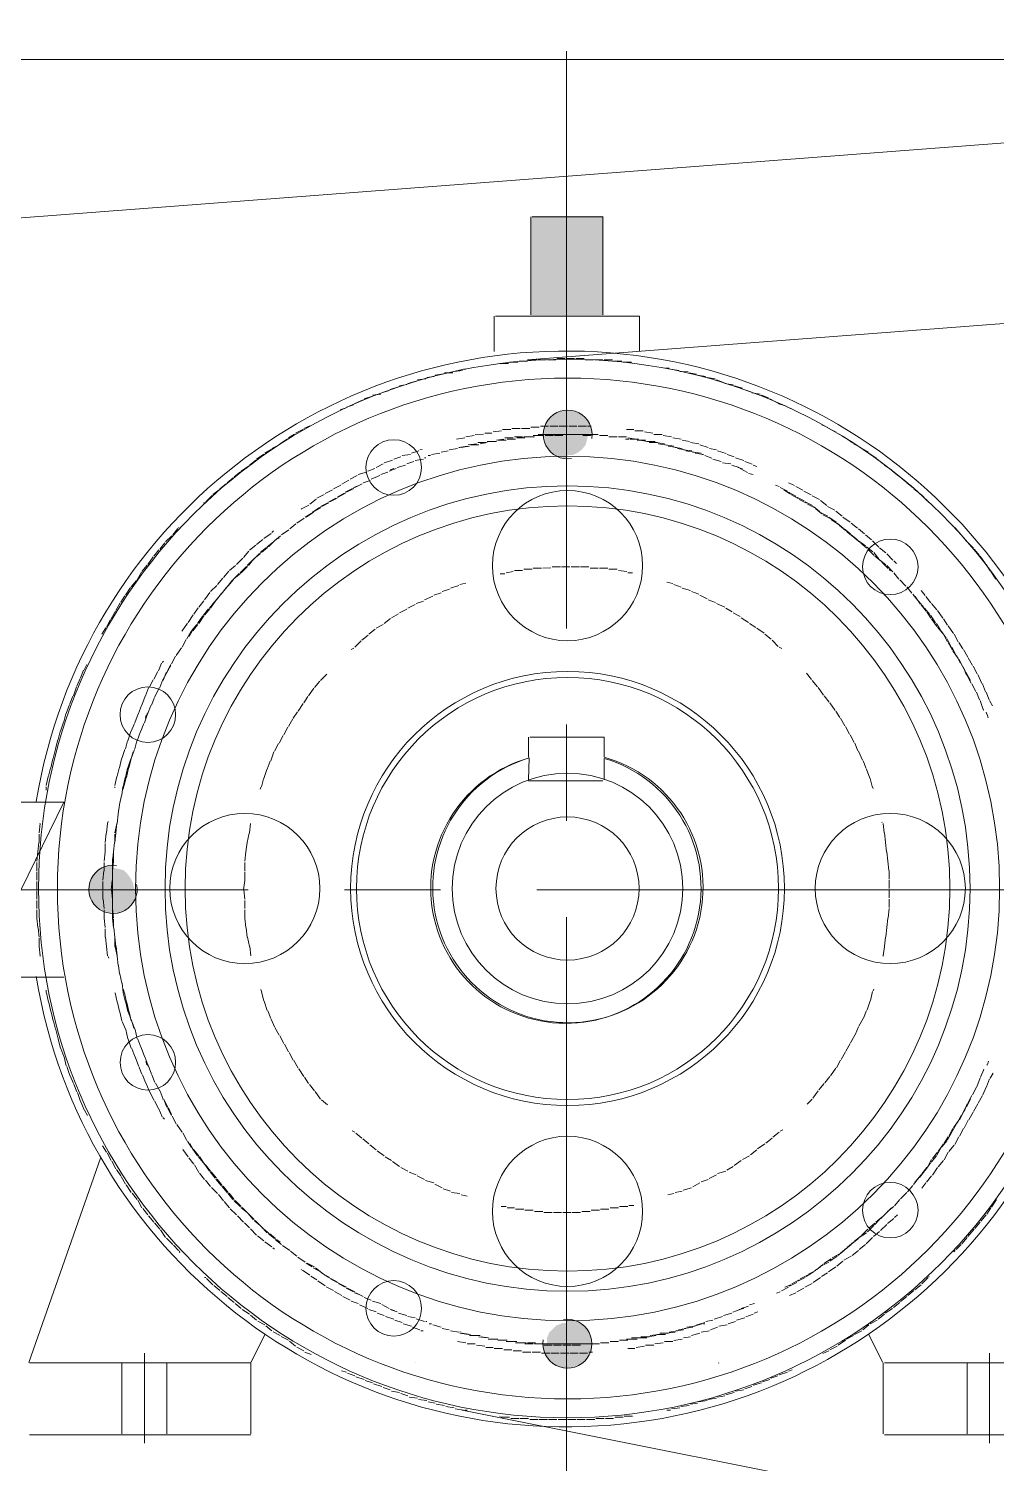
# Model space of a CAD drawing. Header units: millimetres. Extents: x 163705 to 1616509, y 81827 to 302547.
# Drawn here: x 1446163.3 to 1446482.8, y 143423.4 to 143896.9 of the extents above; entities that cross this region are included whole.
import ezdxf

# ---------------------------------------------------------------- set-up
doc = ezdxf.new("R2010")
doc.units = ezdxf.units.MM
doc.header["$LTSCALE"] = 10
doc.linetypes.add('CENTER2', pattern=[28.575, 19.05, -3.175, 3.175, -3.175])
doc.layers.add('1-中心线', color=1, linetype='CENTER2', lineweight=0)
doc.layers.add('1-设备轮廓', color=2, linetype='Continuous', lineweight=18)

# ---------------------------------------------------------------- blocks, each defined once
blk = doc.blocks.new('2PG64对辊机-侧视图')
for points in [[(2203.57, 742.59), (2203.57, 775.38), (2191.47, 775.38), (2191.47, 742.59), (2203.57, 742.59), (2215.28, 742.59), (2215.28, 775.38), (2203.57, 775.38), (2191.47, 775.38), (2191.47, 742.59)], [(2211.38, 703.55), (2211.38, 704.72), (2210.6, 706.68), (2209.43, 708.63), (2207.87, 710.19), (2205.53, 710.97), (2203.57, 711.36), (2201.23, 710.97), (2199.28, 710.19), (2197.33, 708.63), (2196.16, 706.68), (2195.38, 704.72), (2195.38, 703.55), (2196.55, 703.55), (2196.94, 701.61), (2197.33, 700.04), (2198.5, 698.48), (2200.06, 697.31), (2201.62, 696.53), (2203.57, 696.53), (2203.57, 695.36), (2205.53, 695.75), (2207.48, 696.53), (2209.04, 697.7), (2210.21, 699.26), (2210.99, 701.21)], [(2353.46, 545.48), (2354.63, 545.48), (2356.97, 546.25), (2358.93, 547.42), (2360.1, 548.99), (2361.27, 550.94), (2361.66, 553.28), (2361.27, 555.62), (2360.1, 557.57), (2358.93, 559.13), (2356.97, 560.7), (2354.63, 561.09), (2353.46, 561.48), (2353.46, 560.3), (2351.5, 559.92), (2349.95, 559.53), (2348.77, 558.36), (2347.6, 556.79), (2346.82, 555.23), (2346.43, 553.28), (2345.65, 553.28), (2345.65, 551.33), (2346.43, 549.38), (2347.99, 547.82), (2349.56, 546.25), (2351.5, 545.48)], [(2195.38, 403.4), (2195.38, 401.83), (2196.16, 399.89), (2197.33, 397.93), (2199.28, 396.37), (2201.23, 395.59), (2203.57, 395.2), (2205.53, 395.59), (2207.87, 396.37), (2209.43, 397.93), (2210.6, 399.89), (2211.38, 401.83), (2211.38, 403.4), (2210.21, 403.4), (2210.21, 404.96), (2209.43, 406.91), (2208.26, 408.08), (2207.08, 409.25), (2205.14, 410.03), (2203.57, 410.03), (2203.57, 411.2), (2201.23, 411.2), (2199.28, 410.03), (2197.72, 408.86), (2196.55, 407.3), (2195.77, 405.35)]]:
    blk.add_hatch(color=256).paths.add_polyline_path(points)
for points in [[(803.28, 835.68), (2216.65, 727.95)], [(1565.2, 837.24), (2978.56, 729.51)], [(2400.88, 827.09), (2005.88, 827.09), (2005.88, 348.56)], [(2191.67, 742.78), (2191.67, 775.18), (2215.09, 775.18)], [(2215.48, 775.18), (2215.48, 742.78)], [(2227.19, 742.39), (2179.57, 742.39), (2179.57, 730.68)], [(2227.58, 742.39), (2227.58, 730.68)], [(2169.42, 724.83), (2166.68, 724.42)], [(2170.98, 725.22), (2169.8, 725.21)], [(2181.91, 726.78), (2181.91, 726.78)], [(2185.03, 727.17), (2182.3, 727.17)], [(2188.15, 727.56), (2185.42, 727.56)], [(2191.28, 727.95), (2188.54, 727.95)], [(2194.4, 727.95), (2191.67, 727.95)], [(2197.52, 727.95), (2194.79, 727.95)], [(2200.65, 728.34), (2197.91, 728.34)], [(2203.77, 728.34), (2201.04, 728.34)], [(2206.89, 728.34), (2204.16, 728.34)], [(2210.02, 727.95), (2207.28, 727.95)], [(2213.13, 727.95), (2210.4, 727.95)], [(2216.26, 727.95), (2213.53, 727.95)], [(2219.39, 727.56), (2216.65, 727.56)], [(2222.5, 727.17), (2219.77, 727.18)], [(2222.89, 726.78), (2225.63, 726.78), (2225.74, 726.67)], [(2237.73, 724.83), (2236.93, 724.85)], [(2240.85, 724.05), (2238.11, 724.45)], [(2151.47, 720.14), (2148.72, 719.74)], [(2154.2, 721.31), (2151.83, 720.5)], [(2157.32, 722.1), (2154.58, 721.69)], [(2160.44, 722.88), (2157.7, 722.48)], [(2163.17, 723.66), (2160.82, 723.25)], [(2166.3, 724.05), (2163.56, 724.04)], [(2243.97, 723.66), (2241.24, 723.66)], [(2247.1, 722.88), (2244.35, 723.28)], [(2249.83, 722.1), (2247.47, 722.5)], [(2252.95, 721.31), (2250.21, 721.72)], [(2256.07, 720.14), (2253.32, 720.95)], [(2258.81, 719.37), (2256.45, 719.77)], [(2136.63, 715.07), (2134.24, 713.85)], [(2139.36, 716.24), (2136.99, 715.43)], [(2142.49, 717.02), (2139.74, 716.62)], [(2145.22, 718.2), (2142.85, 717.38)], [(2148.34, 719.37), (2145.58, 718.56)], [(2261.93, 718.2), (2259.17, 719)], [(2264.66, 717.02), (2262.28, 717.84)], [(2267.78, 716.24), (2265.04, 716.64)], [(2270.51, 715.07), (2268.14, 715.88)], [(2130.78, 712.34), (2129.57, 711.91)], [(2133.9, 713.51), (2131.14, 712.71)], [(2273.64, 713.51), (2270.86, 714.72)], [(2276.37, 712.34), (2274, 713.15)], [(2278.32, 711.56), (2276.73, 711.97)], [(2119.46, 706.48), (2117.46, 705.66)], [(2196.75, 706.1), (2195.58, 706.1)], [(2199.86, 706.1), (2197.13, 706.1)], [(2202.99, 706.1), (2200.26, 706.1)], [(2206.11, 706.1), (2203.38, 706.1)], [(2209.23, 706.1), (2206.5, 706.1)], [(2212.36, 706.1), (2209.62, 706.1)], [(2215.48, 705.7), (2212.75, 705.71)], [(2290.42, 705.31), (2288.43, 706.13)], [(2111.65, 702.19), (2109.24, 700.56)], [(2114.39, 703.75), (2111.99, 702.53)], [(2117.12, 705.31), (2114.73, 704.09)], [(2165.51, 701.41), (2163.16, 701)], [(2168.64, 702.19), (2165.89, 701.79)], [(2171.76, 702.97), (2169.02, 702.57)], [(2174.88, 703.36), (2172.15, 703.36)], [(2177.23, 701.02), (2174.5, 701.02)], [(2178.01, 704.14), (2175.26, 703.74)], [(2179.57, 701.41), (2176.82, 701.01)], [(2180.35, 701.41), (2177.61, 701.4)], [(2181.13, 704.53), (2178.4, 704.53)], [(2182.69, 701.8), (2179.96, 701.79)], [(2183.48, 702.19), (2180.73, 701.79)], [(2183.86, 704.93), (2181.51, 704.92)], [(2184.25, 701.8), (2183.08, 701.8)], [(2186.59, 702.58), (2183.86, 702.58)], [(2189.72, 702.58), (2186.98, 702.58)], [(2192.84, 702.97), (2190.11, 702.96)], [(2195.96, 703.36), (2193.23, 703.36)], [(2193.62, 703.36), (2213.13, 703.36)], [(2198.31, 702.97), (2195.58, 702.97)], [(2199.09, 703.36), (2196.35, 703.36)], [(2201.43, 703.36), (2198.69, 703.36)], [(2202.21, 703.36), (2199.48, 703.36)], [(2204.55, 703.36), (2201.82, 703.36)], [(2205.33, 703.36), (2202.6, 703.36)], [(2207.67, 702.97), (2204.94, 702.97)], [(2208.45, 703.36), (2205.72, 703.36)], [(2210.79, 702.97), (2208.06, 702.97)], [(2211.58, 703.36), (2208.85, 703.36)], [(2213.92, 702.97), (2211.19, 702.97)], [(2214.7, 702.97), (2211.96, 702.97)], [(2217.04, 702.58), (2214.31, 702.58)], [(2217.82, 702.58), (2215.09, 702.58)], [(2218.6, 705.31), (2215.86, 705.31)], [(2220.16, 702.19), (2217.43, 702.2)], [(2220.94, 702.58), (2218.21, 702.58)], [(2221.73, 705.31), (2218.99, 705.31)], [(2223.29, 701.8), (2220.55, 701.8)], [(2224.07, 702.19), (2221.33, 702.2)], [(2224.85, 704.93), (2222.11, 704.93)], [(2226.4, 701.41), (2223.67, 701.41)], [(2226.8, 701.41), (2224.44, 701.81)], [(2227.97, 704.14), (2225.23, 704.54)], [(2229.53, 701.02), (2226.79, 701.02)], [(2229.92, 701.02), (2227.19, 701.02)], [(2230.7, 703.75), (2228.36, 703.75)], [(2233.83, 703.36), (2231.09, 703.37)], [(2236.94, 702.58), (2234.2, 702.99)], [(2240.07, 701.8), (2237.33, 702.2)], [(2293.15, 703.75), (2290.76, 704.98)], [(2295.49, 702.19), (2293.48, 703.42)], [(2298.23, 700.24), (2295.82, 701.87)], [(2103.85, 697.12), (2101.43, 695.48)], [(2106.19, 698.67), (2104.17, 697.44)], [(2108.92, 700.24), (2106.53, 699.01)], [(2150.68, 696.73), (2148.31, 695.92)], [(2153.81, 697.9), (2151.05, 697.09)], [(2156.54, 698.67), (2154.18, 698.27)], [(2158.1, 696.33), (2155.73, 695.52)], [(2159.67, 699.85), (2156.91, 699.04)], [(2158.88, 696.73), (2158.45, 696.68)], [(2161.22, 697.12), (2158.48, 696.71)], [(2162, 697.5), (2159.26, 697.1)], [(2162.78, 700.63), (2160.04, 700.23)], [(2164.34, 697.9), (2161.61, 697.5)], [(2165.13, 698.29), (2162.38, 697.88)], [(2167.08, 698.67), (2164.72, 698.27)], [(2167.86, 699.07), (2165.5, 698.66)], [(2170.2, 699.46), (2167.45, 699.06)], [(2170.98, 699.85), (2168.24, 699.44)], [(2173.32, 700.24), (2170.58, 699.84)], [(2174.11, 700.63), (2171.36, 700.23)], [(2176.45, 700.63), (2173.71, 700.63)], [(2232.26, 700.24), (2229.9, 700.64)], [(2233.04, 700.63), (2230.31, 700.63)], [(2235.39, 699.85), (2232.65, 699.85)], [(2236.17, 699.85), (2233.42, 700.25)], [(2238.51, 699.07), (2235.77, 699.47)], [(2236.54, 699.47), (2239.29, 699.07), (2238.9, 699.07)], [(2242.41, 698.29), (2239.67, 698.69)], [(2245.14, 697.5), (2242.79, 697.91)], [(2248.27, 696.73), (2245.52, 697.13)], [(2249.44, 696.33), (2248.63, 696.35)], [(2252.17, 698.29), (2251.37, 698.31)], [(2254.9, 697.12), (2252.53, 697.93)], [(2258.02, 696.33), (2255.28, 696.73)], [(2300.96, 698.67), (2298.57, 699.9)], [(2303.3, 697.12), (2301.28, 698.35)], [(2306.03, 695.16), (2303.62, 696.8)], [(2096.04, 691.26), (2094, 689.61)], [(2098.77, 693.21), (2096.35, 691.58)], [(2101.11, 695.16), (2099.07, 693.51)], [(2142.1, 693.21), (2140.89, 692.78)], [(2144.83, 694.39), (2142.46, 693.57)], [(2146.39, 692.04), (2144, 690.82)], [(2147.95, 695.56), (2145.2, 694.75)], [(2147.17, 692.43), (2145.58, 692.01)], [(2149.13, 693.21), (2146.75, 692.4)], [(2152.24, 693.99), (2149.5, 693.59)], [(2155.37, 695.16), (2152.61, 694.36)], [(2250.61, 695.56), (2250.18, 695.59)], [(2253.73, 694.77), (2250.98, 695.18)], [(2256.47, 693.6), (2254.09, 694.41)], [(2259.58, 692.43), (2256.83, 693.24)], [(2260.75, 695.16), (2258.38, 695.97)], [(2262.32, 691.26), (2259.94, 692.07)], [(2261.93, 691.65), (2260.72, 692.08)], [(2263.88, 693.99), (2261.12, 694.79)], [(2266.61, 692.43), (2264.22, 693.65)], [(2269.34, 691.26), (2266.97, 692.07)], [(2308.37, 693.21), (2306.33, 694.87)], [(2311.11, 691.26), (2308.69, 692.9)], [(2091.35, 687.36), (2089.31, 685.71)], [(2093.7, 689.31), (2091.66, 687.66)], [(2130.39, 687.36), (2128.4, 686.53)], [(2134.68, 686.58), (2133.47, 686.14)], [(2143.66, 690.48), (2142.07, 690.06)], [(2265.05, 690.09), (2262.68, 690.9)], [(2268.18, 688.53), (2265.4, 689.74)], [(2270.91, 687.36), (2268.53, 688.17)], [(2272.47, 690.09), (2269.71, 690.89)], [(2273.64, 685.79), (2271.24, 687.02)], [(2275.2, 688.53), (2272.8, 689.75)], [(2277.93, 686.96), (2275.54, 688.19)], [(2280.66, 685.4), (2278.27, 686.63)], [(2313.45, 689.31), (2311.41, 690.96)], [(2315.79, 687.36), (2313.75, 689.01)], [(2318.13, 685.4), (2316.09, 687.06)], [(2086.67, 683.46), (2084.61, 681.39)], [(2089.01, 685.4), (2086.97, 683.75)], [(2122.58, 683.06), (2120.19, 681.84)], [(2125.32, 684.63), (2122.92, 683.4)], [(2126.87, 681.89), (2124.48, 680.67)], [(2127.66, 682.67), (2125.27, 681.45)], [(2128.05, 686.19), (2125.65, 684.97)], [(2129.61, 683.46), (2127.21, 682.23)], [(2130.39, 684.23), (2128, 683.01)], [(2131.95, 685.02), (2129.94, 683.78)], [(2133.12, 685.79), (2130.73, 684.57)], [(2274.02, 685.79), (2272.82, 686.23)], [(2276.37, 684.23), (2273.97, 685.45)], [(2276.76, 684.23), (2274.37, 685.45)], [(2279.1, 682.67), (2276.71, 683.9)], [(2279.49, 682.67), (2277.1, 683.9)], [(2281.83, 681.12), (2279.44, 682.34)], [(2282.22, 681.12), (2279.83, 682.34)], [(2283.39, 683.85), (2281, 685.07)], [(2286.13, 682.29), (2283.73, 683.51)], [(2288.47, 680.33), (2286.43, 681.98)], [(2320.47, 683.46), (2318.43, 685.1)], [(2322.82, 681.12), (2320.75, 683.18)], [(2084.33, 681.12), (2084.21, 681)], [(2114.78, 677.99), (2112.74, 676.34)], [(2117.51, 679.55), (2115.11, 678.33)], [(2119.85, 677.6), (2117.46, 676.37)], [(2119.85, 681.5), (2117.81, 679.85)], [(2121.41, 678.77), (2119.37, 677.12)], [(2122.19, 679.55), (2120.15, 677.9)], [(2124.14, 680.33), (2121.75, 679.11)], [(2124.92, 681.12), (2122.53, 679.89)], [(2284.56, 679.55), (2282.17, 680.77)], [(2284.96, 679.55), (2282.56, 680.77)], [(2286.91, 677.99), (2284.89, 679.23)], [(2287.69, 677.6), (2285.28, 679.23)], [(2289.64, 676.04), (2287.22, 677.67)], [(2290.03, 676.04), (2288.01, 677.27)], [(2288.81, 679.99), (2291.2, 678.77), (2291.32, 678.66)], [(2323.6, 680.72), (2323.17, 680.76)], [(2075.35, 672.52), (2073.65, 670.43)], [(2076.14, 672.92), (2075.7, 672.87)], [(2109.7, 674.09), (2107.66, 672.44)], [(2112.43, 676.04), (2110.02, 674.4)], [(2113.6, 673.31), (2111.56, 671.65)], [(2114.39, 674.09), (2112.34, 672.44)], [(2116.34, 675.26), (2113.92, 673.62)], [(2117.12, 676.04), (2114.7, 674.4)], [(2119.07, 676.82), (2116.67, 675.6)], [(2292.76, 674.09), (2290.35, 675.72)], [(2295.1, 672.13), (2293.06, 673.79)], [(2331.8, 672.52), (2331.68, 672.64)], [(2071.45, 667.84), (2069.38, 665.78)], [(2073.4, 670.18), (2071.7, 668.09)], [(2102.68, 668.23), (2100.61, 666.16)], [(2105.02, 670.18), (2102.97, 668.53)], [(2107.36, 668.23), (2104.95, 666.6)], [(2107.36, 672.13), (2105.31, 670.48)], [(2108.92, 669.4), (2106.88, 667.75)], [(2109.7, 670.18), (2107.66, 668.53)], [(2111.26, 671.35), (2109.22, 669.7)], [(2112.05, 672.13), (2110, 670.48)], [(2297.83, 670.18), (2295.42, 671.82)], [(2300.18, 668.23), (2298.14, 669.89)], [(2299.79, 668.62), (2298.57, 669.05)], [(2302.13, 666.28), (2300.06, 668.35)], [(2300.96, 670.96), (2300.46, 671.47)], [(2302.52, 666.28), (2300.48, 667.93)], [(2303.69, 669.01), (2301.28, 670.65)], [(2306.03, 667.06), (2303.99, 668.71)], [(2333.74, 670.18), (2332.05, 672.28)], [(2336.09, 667.84), (2334.02, 669.91)], [(2338.04, 665.5), (2336.34, 667.59)], [(2067.16, 663.16), (2065.43, 660.65)], [(2069.11, 665.5), (2067.41, 663.41)], [(2097.99, 663.94), (2095.92, 661.87)], [(2100.33, 665.89), (2098.29, 664.24)], [(2101.89, 663.16), (2099.85, 661.51)], [(2102.28, 664.32), (2100.59, 662.23)], [(2104.24, 665.5), (2102.17, 663.43)], [(2104.62, 666.28), (2102.58, 664.63)], [(2106.58, 667.45), (2104.54, 665.8)], [(2304.47, 664.32), (2302.43, 665.98)], [(2304.86, 664.32), (2302.82, 665.98)], [(2306.82, 662.38), (2304.78, 664.03)], [(2307.2, 661.99), (2305.14, 664.05)], [(2308.37, 665.11), (2306.33, 666.76)], [(2310.33, 662.77), (2308.63, 664.86)], [(2339.99, 663.16), (2338.29, 665.25)], [(2341.94, 660.42), (2340.22, 662.93)], [(2065.2, 660.42), (2063.86, 658.3)], [(2095.65, 661.59), (2094.75, 660.7)], [(2097.99, 660.04), (2095.92, 657.97)], [(2097.21, 658.86), (2096.71, 658.36)], [(2099.55, 661.21), (2097.49, 659.14)], [(2100.33, 661.99), (2098.29, 660.34)], [(2186.59, 658.48), (2183.85, 658.07)], [(2189.72, 658.86), (2186.98, 658.86)], [(2192.84, 659.25), (2190.11, 659.25)], [(2195.96, 659.25), (2193.23, 659.25)], [(2199.09, 659.65), (2196.35, 659.64)], [(2202.21, 659.65), (2199.48, 659.65)], [(2205.33, 659.65), (2202.6, 659.65)], [(2208.45, 659.65), (2205.72, 659.65)], [(2211.58, 659.25), (2208.84, 659.26)], [(2214.7, 659.25), (2211.96, 659.25)], [(2217.82, 658.86), (2215.09, 658.86)], [(2220.94, 658.48), (2218.21, 658.48)], [(2308.77, 660.04), (2307.07, 662.13)], [(2309.16, 660.04), (2307.48, 661.71)], [(2311.11, 657.69), (2309.04, 659.76)], [(2311.5, 657.69), (2309.43, 659.76)], [(2312.67, 660.42), (2310.6, 662.49)], [(2315.01, 658.48), (2312.97, 660.12)], [(2316.96, 656.13), (2315.26, 658.22)], [(2343.9, 658.08), (2342.19, 660.17)], [(2063.64, 658.08), (2061.92, 655.58)], [(2093.7, 655.35), (2091.63, 653.28)], [(2095.65, 657.69), (2093.95, 655.6)], [(2168.25, 653.79), (2165.87, 652.98)], [(2170.59, 654.57), (2168.62, 654.16)], [(2183.48, 657.69), (2181.9, 657.69)], [(2223.67, 657.69), (2221.32, 658.1)], [(2225.63, 657.31), (2224.06, 657.31)], [(2238.9, 653.79), (2236.93, 654.2)], [(2242.02, 652.62), (2239.27, 653.43)], [(2313.45, 655.74), (2311.41, 657.39)], [(2313.84, 655.35), (2311.77, 657.42)], [(2315.4, 653.4), (2313.7, 655.49)], [(2315.79, 653.01), (2314.09, 655.1)], [(2318.91, 653.79), (2317.21, 655.88)], [(2321.26, 651.45), (2319.19, 653.51)], [(2345.45, 655.35), (2344.09, 657.89)], [(2347.41, 653.01), (2345.71, 655.1)], [(2085.11, 649.88), (2083.41, 647.79)], [(2086.67, 651.84), (2085.35, 650.13)], [(2088.62, 649.88), (2086.9, 647.38)], [(2089.41, 650.67), (2087.7, 648.58)], [(2089.01, 649.88), (2089.01, 649.88)], [(2091.35, 653.01), (2089.65, 650.92)], [(2156.93, 648.71), (2154.56, 647.9)], [(2159.67, 650.28), (2157.27, 649.06)], [(2162.4, 651.45), (2160.02, 650.64)], [(2165.51, 652.62), (2162.76, 651.82)], [(2244.75, 651.45), (2242.38, 652.26)], [(2247.48, 650.28), (2245.11, 651.09)], [(2250.61, 648.71), (2247.84, 649.93)], [(2317.36, 651.05), (2315.65, 653.15)], [(2317.74, 650.67), (2316.04, 652.76)], [(2319.3, 648.71), (2317.61, 650.81)], [(2319.7, 648.32), (2317.99, 650.42)], [(2323.21, 648.71), (2321.49, 651.22)], [(2349.36, 650.28), (2347.64, 652.78)], [(2350.92, 647.94), (2349.58, 650.06)], [(2081.21, 645.2), (2079.48, 642.7)], [(2083.16, 647.54), (2081.46, 645.45)], [(2084.72, 644.81), (2083.38, 642.68)], [(2085.5, 645.98), (2083.8, 643.89)], [(2086.67, 647.15), (2084.97, 645.06)], [(2087.45, 648.32), (2085.75, 646.23)], [(2148.73, 644.42), (2146.34, 643.2)], [(2151.07, 645.98), (2149.06, 644.75)], [(2154.2, 647.54), (2151.43, 646.33)], [(2253.34, 647.54), (2250.97, 648.35)], [(2256.07, 645.98), (2253.68, 647.2)], [(2258.81, 644.42), (2256.41, 645.64)], [(2261.54, 642.86), (2259.15, 644.09)], [(2321.26, 645.98), (2319.53, 648.49)], [(2321.64, 645.98), (2319.95, 648.07)], [(2323.21, 643.64), (2321.51, 645.73)], [(2323.6, 643.64), (2321.9, 645.73)], [(2325.16, 646.37), (2323.46, 648.47)], [(2326.72, 644.03), (2325.37, 646.15)], [(2352.48, 645.2), (2351.12, 647.74)], [(2354.04, 642.47), (2352.68, 645.01)], [(2077.7, 640.13), (2075.97, 637.62)], [(2079.25, 642.47), (2077.91, 640.34)], [(2081.21, 639.74), (2079.51, 637.65)], [(2081.6, 640.91), (2080.25, 638.78)], [(2083.16, 642.47), (2081.43, 639.96)], [(2083.55, 643.64), (2081.83, 641.13)], [(2140.93, 639.35), (2138.51, 637.71)], [(2143.27, 640.91), (2141.25, 639.67)], [(2146, 642.86), (2143.59, 641.23)], [(2263.88, 640.91), (2261.84, 642.56)], [(2266.61, 639.35), (2264.22, 640.57)], [(2325.16, 640.91), (2323.43, 643.42)], [(2325.55, 640.91), (2323.83, 643.42)], [(2327.11, 638.57), (2325.41, 640.66)], [(2327.5, 638.57), (2325.8, 640.66)], [(2328.67, 641.3), (2326.95, 643.81)], [(2328.9, 641.08), (2330.63, 638.57), (2330.74, 638.45)], [(2355.61, 639.74), (2354.23, 642.27)], [(2357.17, 637.4), (2355.82, 639.52)], [(2074.18, 634.67), (2072.84, 632.54)], [(2075.74, 637.4), (2074.38, 634.86)], [(2077.7, 634.67), (2076.32, 632.12)], [(2078.08, 635.84), (2076.72, 633.29)], [(2079.25, 637.4), (2077.89, 634.86)], [(2080.04, 638.57), (2078.31, 636.06)], [(2135.86, 635.44), (2133.79, 633.38)], [(2138.2, 637.4), (2136.15, 635.74)], [(2268.95, 637.4), (2266.91, 639.05)], [(2271.29, 635.44), (2269.25, 637.09)], [(2273.64, 633.1), (2271.57, 635.17)], [(2328.28, 636.61), (2327.31, 638.37)], [(2329.07, 635.84), (2327.69, 638.37)], [(2330.63, 633.1), (2329.26, 635.64)], [(2072.62, 632.32), (2071.25, 629.78)], [(2074.96, 630.37), (2073.59, 627.83)], [(2076.14, 631.93), (2074.41, 629.43)], [(2076.52, 633.1), (2075.15, 630.56)], [(2133.51, 633.1), (2132.67, 632.65)], [(2274.81, 632.32), (2273.96, 632.78)], [(2332.58, 630.37), (2330.85, 632.88)], [(2334.14, 627.64), (2332.77, 630.18)], [(2069.5, 626.86), (2068.13, 624.32)], [(2071.06, 629.59), (2069.69, 627.05)], [(2072.62, 626.47), (2071.6, 623.89)], [(2073.4, 627.64), (2072.03, 625.1)], [(2074.18, 629.2), (2072.81, 626.66)], [(2335.7, 624.9), (2334.33, 627.45)], [(2335.31, 625.3), (2334.34, 627.04)], [(2336.87, 622.56), (2335.5, 625.1)], [(2337.26, 628.03), (2336.75, 628.53)], [(2338.43, 625.3), (2337.42, 627.88)], [(2339.99, 622.56), (2338.62, 625.1)], [(2363.02, 625.69), (2362.05, 627.44)], [(2364.19, 622.96), (2363.17, 625.53)], [(2066.37, 621), (2065.36, 618.42)], [(2067.94, 624.13), (2066.55, 621.17)], [(2069.89, 621), (2068.52, 618.46)], [(2071.45, 623.73), (2070.08, 621.2)], [(2070.28, 622.17), (2070.4, 622.06)], [(2071.84, 624.9), (2070.48, 622.37)], [(2122.58, 622.17), (2120.88, 620.08)], [(2124.53, 624.51), (2122.83, 622.42)], [(2284.96, 622.17), (2282.89, 624.24)], [(2286.91, 619.83), (2285.2, 621.92)], [(2336.87, 622.17), (2335.86, 624.75)], [(2338.04, 619.83), (2337.02, 622.41)], [(2337.26, 622.17), (2337.26, 622.17)], [(2341.55, 619.83), (2340.19, 622.37)], [(2365.36, 620.23), (2364.34, 622.8)], [(2064.03, 615.54), (2063.06, 613.79)], [(2065.2, 618.27), (2064.19, 615.69)], [(2067.16, 615.54), (2066.12, 612.55)], [(2068.33, 618.27), (2067.31, 615.69)], [(2118.68, 617.1), (2116.97, 615.01)], [(2120.63, 619.83), (2118.91, 617.32)], [(2288.86, 617.1), (2287.14, 619.61)], [(2290.42, 614.76), (2289.08, 616.88)], [(2339.6, 616.71), (2338.21, 619.66)], [(2340.77, 613.97), (2339.76, 616.55)], [(2342.72, 617.1), (2341.7, 619.68)], [(2343.9, 613.97), (2342.86, 616.96)], [(2366.53, 617.1), (2365.5, 620.08)], [(2367.71, 614.37), (2366.69, 616.95)], [(2064.81, 610.86), (2064.55, 609.81)], [(2065.2, 611.63), (2064.99, 611.03)], [(2065.98, 612.42), (2066.1, 612.3)], [(2114.78, 612.03), (2113.43, 609.9)], [(2116.73, 614.76), (2115, 612.25)], [(2292.37, 612.03), (2290.65, 614.53)], [(2293.93, 609.69), (2292.59, 611.81)], [(2341.94, 611.24), (2340.93, 613.82)], [(2343.11, 608.12), (2342.08, 611.11)], [(2342.34, 610.86), (2342.12, 611.46)], [(2345.07, 611.24), (2344.05, 613.82)], [(2346.24, 608.12), (2345.2, 611.11)], [(2368.88, 611.24), (2367.84, 614.23)], [(2369.66, 608.51), (2368.98, 611.14)], [(2111.65, 606.95), (2110.29, 604.41)], [(2113.22, 609.69), (2111.84, 607.14)], [(2295.49, 606.95), (2294.13, 609.49)], [(2297.06, 604.22), (2295.69, 606.75)], [(2342.72, 609.69), (2342.46, 610.73)], [(2344.28, 605.39), (2343.27, 607.97)], [(2347.41, 605.39), (2346.39, 607.97)], [(2370.83, 605.39), (2369.8, 608.38)], [(2108.53, 601.49), (2107.51, 598.91)], [(2110.09, 604.22), (2108.73, 601.68)], [(2216.26, 603.43), (2216.26, 596.8)], [(2298.62, 601.49), (2297.25, 604.02)], [(2300.18, 598.76), (2298.81, 601.29)], [(2345.45, 602.26), (2344.42, 605.25)], [(2346.24, 599.53), (2345.56, 602.16)], [(2348.58, 602.26), (2347.55, 605.25)], [(2349.36, 599.53), (2348.69, 602.16)], [(2371.61, 602.66), (2370.94, 605.28)], [(2372.39, 599.53), (2371.7, 602.57)], [(2107.36, 598.76), (2105.97, 595.8)], [(2301.35, 595.63), (2300.31, 598.61)], [(2346.75, 598.63), (2347.41, 596.42), (2346.37, 599.4)], [(2350.53, 596.42), (2349.5, 599.4)], [(2373.17, 596.42), (2372.48, 599.44)], [(2104.62, 592.9), (2103.59, 589.91)], [(2105.8, 595.63), (2104.78, 593.05)], [(2302.52, 592.9), (2301.51, 595.48)], [(2303.69, 589.78), (2302.66, 592.77)], [(2348.19, 593.29), (2347.5, 596.31)], [(2348.58, 593.29), (2347.55, 596.27)], [(2348.97, 590.16), (2348.29, 593.2)], [(2349.36, 590.16), (2348.67, 593.2)], [(2351.31, 593.29), (2350.63, 596.31)], [(2352.09, 590.56), (2351.42, 593.18)], [(2373.95, 593.29), (2373.27, 596.31)], [(2374.73, 590.56), (2374.06, 593.18)], [(2103.45, 589.78), (2102.78, 587.15)], [(2216.26, 588.99), (2191.67, 588.99)], [(2304.47, 587.05), (2303.8, 589.67)], [(2349.75, 587.43), (2349.08, 590.06)], [(2350.14, 587.05), (2349.46, 590.07)], [(2350.14, 586.26), (2349.87, 587.31)], [(2352.88, 587.43), (2352.19, 590.46)], [(2375.52, 587.43), (2374.83, 590.46)], [(2102.68, 587.05), (2102.46, 586.44)], [(2304.86, 586.26), (2304.65, 586.87)], [(2350.53, 584.31), (2350.2, 586.99)], [(2351.31, 581.19), (2350.63, 584.22)], [(2352.88, 586.65), (2352.88, 587.05)], [(2375.52, 585.88), (2375.52, 587.05)], [(2351.71, 578.07), (2351.36, 581.14)], [(2352.09, 574.95), (2351.75, 578.02)], [(2397.97, 524.37), (2369.66, 581.97), (2409.47, 581.97)], [(2099.16, 574.95), (2098.82, 571.87)], [(2099.55, 575.34), (2099.44, 575.22)], [(2307.99, 574.95), (2307.99, 574.95)], [(2308.37, 571.82), (2308.04, 574.9)], [(2352.09, 574.95), (2352.09, 574.95)], [(2352.48, 571.82), (2352.14, 574.9)], [(2352.88, 571.82), (2352.19, 574.85)], [(2355.22, 574.95), (2355, 575.55)], [(2355.61, 571.82), (2355.26, 574.9)], [(2377.46, 574.95), (2377.58, 574.83)], [(2377.85, 571.82), (2377.51, 574.9)], [(2098.38, 568.7), (2098.04, 565.62)], [(2098.77, 571.82), (2098.43, 568.75)], [(2309.16, 568.7), (2308.47, 571.73)], [(2309.55, 565.58), (2309.21, 568.65)], [(2352.88, 571.43), (2352.88, 568.7), (2352.53, 571.77)], [(2355.99, 568.7), (2355.66, 571.77)], [(2355.99, 565.58), (2355.99, 568.31)], [(2377.85, 568.7), (2377.85, 571.43)], [(2378.25, 565.58), (2377.9, 568.65)], [(2097.99, 565.58), (2097.65, 562.5)], [(2309.94, 562.45), (2309.6, 565.53)], [(2353.26, 562.45), (2353.26, 565.18)], [(2353.65, 562.45), (2353.31, 565.53)], [(2356.38, 562.45), (2356.04, 565.53)], [(2378.63, 562.45), (2378.3, 565.53)], [(2097.21, 559.33), (2097.21, 556.6)], [(2097.6, 562.45), (2097.26, 559.38)], [(2309.94, 559.33), (2309.94, 562.07)], [(2309.94, 556.21), (2309.94, 558.94)], [(2353.65, 562.07), (2353.65, 559.33), (2353.31, 562.4)], [(2353.65, 563.24), (2353.65, 543.72), (2353.65, 546.45)], [(2356.38, 559.33), (2356.38, 562.07)], [(2356.78, 556.21), (2356.43, 559.28)], [(2378.63, 559.33), (2378.63, 562.07)], [(2378.63, 556.21), (2378.63, 558.94)], [(2097.21, 556.21), (2097.21, 553.48)], [(2310.33, 553.08), (2309.98, 556.16)], [(2353.65, 553.08), (2353.65, 555.82)], [(2354.04, 553.08), (2353.7, 556.16)], [(2356.78, 553.08), (2356.78, 555.82)], [(2378.63, 553.08), (2378.63, 555.82)], [(2097.21, 553.08), (2097.21, 550.35)], [(2097.21, 549.97), (2097.21, 547.23)], [(2309.94, 549.97), (2310.28, 553.03)], [(2309.94, 546.84), (2309.94, 549.57)], [(2354, 553.03), (2353.65, 549.97), (2353.65, 552.7)], [(2356.38, 546.84), (2356.73, 549.92)], [(2356.78, 549.97), (2356.78, 552.7)], [(2378.63, 549.97), (2378.63, 552.7)], [(2378.63, 546.84), (2378.63, 549.57)], [(2097.21, 546.84), (2097.55, 543.77)], [(2309.94, 543.72), (2309.94, 546.45)], [(2353.26, 543.72), (2353.6, 546.79)], [(2356.38, 543.72), (2356.38, 546.45)], [(2378.63, 543.72), (2378.63, 546.45)], [(2097.6, 543.72), (2097.94, 540.64)], [(2097.99, 540.6), (2098.33, 537.52)], [(2309.16, 537.47), (2309.5, 540.55)], [(2309.55, 540.6), (2309.89, 543.67)], [(2353.6, 543.67), (2353.26, 540.6), (2353.26, 543.33)], [(2355.99, 540.6), (2356.34, 543.67)], [(2355.99, 537.47), (2355.99, 540.2)], [(2377.85, 537.47), (2378.2, 540.55)], [(2378.25, 540.6), (2378.58, 543.67)], [(2098.38, 537.47), (2098.73, 534.4)], [(2308.37, 534.35), (2309.06, 537.38)], [(2352.48, 534.35), (2352.83, 537.42)], [(2352.88, 534.35), (2352.88, 537.08)], [(2355.61, 534.35), (2355.94, 537.42)], [(2377.85, 534.35), (2377.85, 537.08)], [(2098.77, 534.35), (2099.11, 531.28)], [(2099.16, 531.23), (2099.28, 531.11)], [(2307.99, 531.23), (2308.32, 534.3)], [(2307.99, 530.84), (2307.99, 530.84)], [(2351.71, 528.1), (2352.04, 531.18)], [(2352.43, 534.3), (2352.09, 531.23), (2352.21, 531.11)], [(2352.09, 531.23), (2352.78, 534.25)], [(2354.82, 530.45), (2355.04, 531.06)], [(2355.22, 531.23), (2355.56, 534.3)], [(2377.81, 534.3), (2377.46, 531.23), (2377.58, 531.11)], [(2351.31, 525.37), (2351.65, 528.05)], [(2350.14, 519.13), (2350.48, 522.2)], [(2350.53, 522.25), (2351.22, 525.28)], [(2369.66, 524.2), (2428.98, 524.2)], [(2102.28, 520.3), (2102.5, 519.69)], [(2102.68, 519.52), (2103.36, 516.49)], [(2103.45, 516.39), (2104.49, 513.41)], [(2302.52, 513.27), (2303.55, 516.26)], [(2303.69, 516.39), (2304.38, 519.42)], [(2304.47, 519.52), (2304.69, 520.12)], [(2348.97, 516), (2349.66, 519.04)], [(2349.36, 516), (2350.05, 519.04)], [(2349.75, 519.13), (2350.02, 520.18)], [(2352.09, 516), (2352.78, 519.04)], [(2352.88, 519.13), (2352.88, 519.13)], [(2374.73, 516), (2375.41, 519.04)], [(2375.52, 519.13), (2375.52, 519.91)], [(2104.62, 513.27), (2105.64, 510.69)], [(2301.35, 510.54), (2302.37, 513.12)], [(2347.41, 509.76), (2348.09, 512.79)], [(2347.41, 510.15), (2348.43, 512.73)], [(2348.19, 512.89), (2348.87, 515.91)], [(2348.58, 512.89), (2349.26, 515.91)], [(2350.53, 509.76), (2351.22, 512.79)], [(2351.31, 512.89), (2352, 515.91)], [(2373.17, 509.76), (2373.86, 512.79)], [(2373.95, 512.89), (2374.64, 515.91)], [(2105.8, 510.54), (2107.17, 508)], [(2107.36, 507.81), (2108.37, 505.23)], [(2298.62, 505.08), (2299.98, 507.61)], [(2300.18, 507.81), (2301.2, 510.39)], [(2345.45, 503.91), (2346.14, 506.93)], [(2346.24, 507.03), (2347.26, 509.61)], [(2346.63, 507.42), (2347.3, 510.04)], [(2348.58, 503.91), (2349.26, 506.93)], [(2349.36, 507.03), (2350.38, 509.61)], [(2371.61, 503.91), (2372.3, 506.93)], [(2372.39, 507.03), (2373.07, 509.65)], [(2108.53, 505.08), (2109.9, 502.54)], [(2110.09, 502.35), (2111.46, 499.8)], [(2295.49, 499.61), (2296.86, 502.15)], [(2297.06, 502.35), (2298.42, 504.88)], [(2344.28, 501.17), (2345.3, 503.75)], [(2347.41, 500.78), (2348.44, 503.77)], [(2370.83, 500.78), (2371.51, 503.81)], [(2111.65, 499.61), (2113.02, 497.07)], [(2293.93, 496.88), (2295.3, 499.41)], [(2341.94, 495.32), (2342.96, 497.9)], [(2343.11, 498.05), (2344.15, 501.04)], [(2345.07, 494.92), (2346.1, 497.91)], [(2346.24, 498.05), (2347.26, 500.63)], [(2368.88, 494.92), (2369.56, 497.96)], [(2369.66, 498.05), (2370.67, 500.63)], [(2062.86, 492.58), (2063.83, 490.84)], [(2064.43, 496.49), (2064.69, 495.44)], [(2064.81, 495.32), (2064.93, 495.2)], [(2067.01, 491.18), (2065.98, 493.75), (2066.1, 493.65)], [(2113.22, 496.88), (2114.58, 494.34)], [(2114.78, 494.15), (2116.5, 491.64)], [(2290.42, 491.42), (2292.14, 493.92)], [(2292.37, 494.15), (2293.74, 496.68)], [(2340.77, 492.19), (2341.8, 495.18)], [(2341.94, 494.92), (2342.06, 495.04)], [(2342.34, 495.32), (2342.6, 496.37)], [(2343.9, 492.19), (2344.92, 494.77)], [(2367.71, 491.81), (2368.74, 494.79)], [(2064.03, 490.63), (2065.05, 488.06)], [(2065.2, 487.9), (2066.22, 485.33)], [(2067.16, 491.02), (2068.19, 488.04)], [(2068.33, 487.9), (2069.69, 485.36)], [(2116.73, 491.42), (2118.43, 489.32)], [(2118.68, 489.08), (2120.38, 486.98)], [(2286.91, 486.73), (2288.61, 488.82)], [(2288.86, 489.08), (2290.2, 491.2)], [(2338.04, 486.73), (2339.41, 489.27)], [(2339.6, 489.46), (2340.62, 492.04)], [(2341.55, 486.73), (2342.57, 489.31)], [(2342.72, 489.46), (2343.74, 492.04)], [(2365.36, 486.34), (2366.38, 488.92)], [(2366.53, 489.08), (2367.55, 491.65)], [(2066.37, 485.17), (2067.75, 482.63)], [(2069.89, 485.17), (2071.26, 482.63)], [(2070.28, 484.39), (2070.28, 484.39)], [(2070.28, 484), (2071.65, 481.46)], [(2120.63, 486.73), (2122.36, 484.23)], [(2122.58, 484), (2124.26, 482.32)], [(2282.62, 482.05), (2284.66, 483.7)], [(2284.96, 484), (2286.68, 486.5)], [(2335.31, 481.27), (2336.68, 483.8)], [(2335.7, 481.27), (2336.72, 483.85)], [(2336.98, 484.11), (2336.87, 484), (2337.89, 486.58)], [(2338.43, 480.88), (2339.8, 483.41)], [(2339.99, 483.61), (2341.38, 486.55)], [(2363.02, 480.48), (2364.04, 483.06)], [(2364.19, 483.22), (2365.23, 486.2)], [(2067.94, 482.44), (2069.3, 479.9)], [(2069.5, 479.71), (2070.86, 477.16)], [(2071.45, 482.44), (2072.47, 479.86)], [(2071.84, 481.27), (2073.21, 478.73)], [(2072.62, 479.71), (2073.99, 477.16)], [(2073.4, 478.54), (2074.77, 475.99)], [(2332.58, 475.8), (2333.94, 478.34)], [(2334.14, 478.92), (2335.13, 481.09)], [(2334.14, 478.54), (2335.5, 481.07)], [(2337.26, 478.14), (2338.28, 480.72)], [(2361.85, 478.54), (2362.82, 480.28)], [(2071.06, 476.97), (2072.43, 474.43)], [(2072.62, 474.24), (2073.99, 471.7)], [(2074.18, 476.97), (2075.91, 474.47)], [(2074.96, 475.8), (2076.33, 473.26)], [(2076.14, 474.24), (2077.5, 471.7)], [(2132.34, 473.85), (2133.18, 473.39)], [(2273.64, 473.07), (2274.48, 473.53)], [(2330.63, 473.07), (2332.35, 475.58)], [(2336.48, 477.36), (2336.98, 477.87)], [(2074.18, 471.51), (2075.55, 468.97)], [(2075.74, 468.78), (2077.44, 466.68)], [(2076.52, 473.07), (2077.89, 470.53)], [(2077.7, 471.51), (2079.04, 469.38)], [(2078.08, 470.34), (2079.79, 468.25)], [(2079.25, 469.17), (2080.98, 466.66)], [(2133.51, 473.07), (2135.55, 471.42)], [(2135.86, 471.12), (2137.9, 469.47)], [(2138.2, 469.17), (2140.61, 467.53)], [(2266.61, 467.21), (2268.65, 468.87)], [(2268.95, 469.17), (2270.99, 470.82)], [(2271.29, 471.12), (2273.33, 472.77)], [(2327.11, 467.61), (2328.08, 469.35)], [(2327.5, 468), (2328.84, 470.12)], [(2329.07, 470.34), (2330.43, 472.87)], [(2077.7, 466.44), (2079.06, 463.89)], [(2080.04, 468), (2081.4, 465.46)], [(2081.21, 466.44), (2082.91, 464.34)], [(2081.6, 465.27), (2083.3, 463.17)], [(2083.16, 464.09), (2084.53, 461.55)], [(2140.93, 467.21), (2142.97, 465.56)], [(2143.27, 465.27), (2145.66, 464.04)], [(2261.54, 463.7), (2263.56, 464.94)], [(2263.88, 465.27), (2266.29, 466.9)], [(2323.21, 462.53), (2324.94, 465.04)], [(2323.6, 462.92), (2325.3, 465.01)], [(2325.16, 465.27), (2326.86, 467.36)], [(2325.55, 465.27), (2327.28, 467.77)], [(2326.72, 462.53), (2328.42, 464.62)], [(2328.67, 464.87), (2330.4, 467.38)], [(2330.63, 467.61), (2330.63, 467.61)], [(2354.04, 463.7), (2355.41, 466.24)], [(2355.61, 466.44), (2356.95, 468.56)], [(2357.55, 464.48), (2381.23, 397.08)], [(2079.25, 463.7), (2080.96, 461.61)], [(2081.21, 461.36), (2082.93, 458.86)], [(2083.55, 462.92), (2085.28, 460.42)], [(2084.72, 461.36), (2086.43, 459.27)], [(2085.5, 460.19), (2087.2, 458.1)], [(2146, 463.7), (2148.41, 462.07)], [(2148.73, 461.75), (2150.75, 460.52)], [(2151.07, 460.19), (2153.83, 459.38)], [(2253.34, 459.02), (2255.71, 459.83)], [(2256.07, 460.19), (2258.47, 461.41)], [(2258.81, 461.75), (2261.22, 463.38)], [(2319.3, 457.84), (2321.01, 459.94)], [(2319.7, 457.84), (2321.4, 459.94)], [(2321.26, 460.19), (2322.96, 462.28)], [(2321.64, 460.19), (2323.37, 462.69)], [(2323.21, 457.46), (2324.91, 459.55)], [(2325.16, 459.8), (2326.53, 462.33)], [(2350.92, 458.63), (2352.27, 460.75)], [(2352.48, 460.97), (2353.85, 463.51)], [(2083.16, 458.63), (2084.86, 456.54)], [(2085.11, 456.29), (2086.43, 454.58)], [(2086.67, 459.02), (2088.37, 456.92)], [(2087.45, 457.84), (2089.16, 455.75)], [(2088.62, 456.67), (2088.74, 456.56)], [(2089.41, 455.5), (2091.1, 453.41)], [(2154.2, 459.02), (2156.59, 457.79)], [(2156.93, 457.46), (2159.31, 456.64)], [(2159.67, 456.29), (2162.06, 455.06)], [(2162.4, 454.73), (2165.15, 453.92)], [(2244.75, 454.73), (2247.15, 455.95)], [(2247.48, 456.29), (2250.24, 457.09)], [(2250.61, 457.46), (2253, 458.68)], [(2315.4, 453.16), (2317.1, 455.26)], [(2315.79, 453.16), (2317.49, 455.26)], [(2317.36, 455.5), (2319.06, 457.6)], [(2317.74, 455.5), (2319.45, 457.6)], [(2318.91, 452.77), (2320.98, 454.84)], [(2321.26, 455.11), (2322.96, 457.2)], [(2347.41, 453.16), (2349.13, 455.67)], [(2349.36, 455.9), (2350.73, 458.43)], [(2061.69, 450.82), (2063.41, 448.32)], [(2091.35, 453.16), (2093.42, 451.1)], [(2093.7, 450.82), (2095.4, 448.73)], [(2165.51, 453.55), (2167.88, 453.15)], [(2168.25, 452.77), (2170.22, 452.36)], [(2236.56, 451.99), (2238.53, 452.41)], [(2238.9, 452.77), (2241.64, 453.17)], [(2242.02, 453.55), (2244.4, 454.37)], [(2311.11, 448.48), (2313.17, 450.54)], [(2311.5, 448.48), (2313.56, 450.54)], [(2313.45, 450.82), (2315.15, 452.92)], [(2313.84, 450.82), (2315.54, 452.92)], [(2315.01, 448.09), (2316.72, 450.18)], [(2316.96, 450.43), (2318.66, 452.52)], [(2343.9, 448.09), (2345.26, 450.63)], [(2345.45, 450.82), (2347.16, 452.92)], [(2063.64, 448.09), (2064.99, 445.96)], [(2065.2, 445.75), (2066.9, 443.65)], [(2094.48, 445.75), (2095.37, 444.85)], [(2095.65, 448.48), (2097.69, 446.83)], [(2096.43, 448.09), (2096.94, 447.58)], [(2097.21, 447.31), (2099.28, 445.24)], [(2097.99, 446.53), (2100.05, 444.46)], [(2181.52, 448.87), (2183.09, 448.86)], [(2183.48, 448.48), (2186.21, 448.48)], [(2186.59, 448.09), (2189.33, 448.09)], [(2189.72, 447.7), (2192.45, 447.69)], [(2192.84, 447.31), (2195.58, 447.3)], [(2195.96, 446.92), (2198.7, 446.92)], [(2199.09, 446.53), (2201.82, 446.53)], [(2202.21, 446.53), (2204.94, 446.53)], [(2205.33, 446.53), (2208.06, 446.53)], [(2208.45, 446.53), (2211.19, 446.53)], [(2211.58, 446.92), (2214.31, 446.92)], [(2214.7, 447.31), (2217.43, 447.31)], [(2217.82, 447.7), (2220.56, 447.7)], [(2220.94, 448.09), (2223.29, 448.09)], [(2223.67, 448.48), (2225.25, 448.49)], [(2306.82, 444.19), (2308.49, 445.86)], [(2307.2, 444.19), (2308.91, 446.28)], [(2308.77, 446.14), (2310.83, 448.2)], [(2309.16, 446.53), (2311.2, 448.18)], [(2310.33, 443.4), (2312.39, 445.47)], [(2312.67, 445.75), (2314.73, 447.81)], [(2339.99, 443.4), (2341.7, 445.49)], [(2341.94, 445.75), (2343.64, 447.84)], [(2067.16, 443.4), (2068.86, 441.31)], [(2069.11, 441.06), (2071.19, 438.58)], [(2095.65, 444.57), (2097.69, 442.92)], [(2097.99, 442.63), (2100.05, 440.56)], [(2099.55, 444.97), (2101.59, 443.32)], [(2100.33, 444.19), (2102.01, 442.51)], [(2101.89, 443.01), (2103.93, 441.36)], [(2102.28, 442.23), (2104.35, 440.17)], [(2104.24, 441.06), (2106.31, 439)], [(2302.13, 439.89), (2304.17, 441.54)], [(2302.52, 439.89), (2304.59, 441.96)], [(2304.47, 441.84), (2306.54, 443.91)], [(2304.86, 442.23), (2306.9, 443.88)], [(2306.03, 439.11), (2308.1, 441.18)], [(2308.37, 441.46), (2310.05, 443.13)], [(2336.09, 438.33), (2337.82, 440.84)], [(2338.04, 441.06), (2339.74, 443.15)], [(2071.45, 438.33), (2073.15, 436.24)], [(2073.4, 435.99), (2075.07, 434.31)], [(2100.33, 440.28), (2102.38, 438.63)], [(2102.68, 438.33), (2104.74, 436.26)], [(2104.62, 439.89), (2107.04, 438.26)], [(2105.02, 435.99), (2107.06, 434.34)], [(2106.58, 438.72), (2108.62, 437.07)], [(2107.36, 437.94), (2109.4, 436.29)], [(2108.92, 436.77), (2110.96, 435.12)], [(2109.7, 435.99), (2111.74, 434.34)], [(2295.1, 434.03), (2297.52, 435.67)], [(2297.83, 435.99), (2299.88, 437.64)], [(2298.23, 436.77), (2299.48, 437.63)], [(2299.79, 437.94), (2301.83, 439.59)], [(2300.18, 437.94), (2302.22, 439.59)], [(2300.96, 435.21), (2303.37, 436.84)], [(2303.69, 437.16), (2305.73, 438.81)], [(2331.8, 434.03), (2333.47, 435.72)], [(2333.74, 435.99), (2335.81, 438.06)], [(2075.35, 434.03), (2075.86, 433.53)], [(2107.36, 434.03), (2109.4, 432.39)], [(2109.7, 432.09), (2112.1, 430.87)], [(2111.26, 434.82), (2113.3, 433.16)], [(2112.05, 434.03), (2114.09, 432.39)], [(2113.6, 432.86), (2116, 431.64)], [(2114.39, 432.09), (2116.8, 430.45)], [(2116.34, 431.3), (2118.75, 429.67)], [(2290.03, 430.13), (2292.45, 431.77)], [(2292.76, 432.09), (2294.8, 433.74)], [(2300.18, 434.43), (2300.69, 434.93)], [(2331.41, 433.26), (2331.62, 433.86)], [(2112.43, 430.52), (2114.47, 428.88)], [(2114.78, 428.57), (2117.19, 426.94)], [(2117.12, 430.13), (2119.51, 428.91)], [(2117.51, 426.62), (2119.53, 425.38)], [(2119.07, 429.35), (2121.11, 427.7)], [(2119.85, 428.57), (2121.87, 427.34)], [(2121.41, 427.4), (2123.81, 426.18)], [(2122.19, 427.01), (2124.6, 425.38)], [(2281.83, 425.06), (2284.23, 426.28)], [(2282.22, 425.06), (2284.64, 426.69)], [(2284.56, 426.62), (2286.61, 428.27)], [(2284.96, 427.01), (2287.35, 428.24)], [(2286.91, 428.57), (2289.3, 429.8)], [(2287.69, 428.57), (2289.71, 429.81)], [(2288.47, 425.84), (2290.89, 427.47)], [(2291.2, 427.79), (2291.32, 427.68)], [(2083.94, 425.45), (2084.05, 425.33)], [(2084.33, 425.06), (2086.4, 422.99)], [(2086.67, 422.72), (2088.72, 421.07)], [(2119.85, 425.06), (2122.26, 423.42)], [(2122.58, 423.11), (2124.98, 421.88)], [(2124.14, 425.84), (2126.54, 424.61)], [(2124.92, 425.06), (2127.32, 423.84)], [(2125.32, 421.55), (2127.71, 420.33)], [(2126.87, 424.28), (2129.27, 423.06)], [(2127.66, 423.5), (2130.05, 422.27)], [(2129.61, 422.72), (2131.6, 421.9)], [(2130.39, 421.94), (2132.78, 420.71)], [(2273.64, 420.38), (2276.03, 421.6)], [(2274.02, 420.38), (2276.42, 421.6)], [(2276.37, 421.94), (2278.77, 423.16)], [(2276.76, 421.94), (2279.15, 423.16)], [(2279.1, 423.5), (2281.5, 424.72)], [(2279.49, 423.5), (2281.88, 424.72)], [(2280.66, 420.76), (2283.06, 421.99)], [(2283.39, 422.33), (2285.81, 423.96)], [(2286.13, 424.28), (2288.14, 425.51)], [(2318.13, 420.76), (2320.18, 422.42)], [(2320.47, 422.72), (2322.54, 424.78)], [(2322.82, 425.06), (2323.25, 425.1)], [(2089.01, 420.76), (2091.05, 419.11)], [(2091.35, 418.82), (2093.39, 417.16)], [(2093.7, 416.86), (2095.74, 415.21)], [(2128.05, 419.99), (2130.04, 419.16)], [(2133.12, 420.38), (2134.33, 419.94)], [(2265.05, 416.47), (2267.81, 417.28)], [(2268.18, 417.65), (2270.55, 418.46)], [(2270.91, 418.82), (2273.3, 420.04)], [(2272.47, 419.59), (2273.68, 420.02)], [(2272.47, 416.47), (2274.84, 417.29)], [(2275.2, 417.65), (2277.59, 418.87)], [(2277.93, 419.2), (2280.33, 420.43)], [(2313.45, 416.86), (2315.49, 418.52)], [(2315.79, 418.82), (2317.84, 420.47)], [(2096.04, 414.91), (2098.45, 413.28)], [(2098.77, 412.96), (2100.82, 411.31)], [(2140.54, 413.74), (2141.75, 413.31)], [(2141.7, 416.47), (2143.3, 416.05)], [(2142.1, 412.96), (2144.47, 412.15)], [(2143.66, 415.69), (2146.03, 414.88)], [(2145.22, 414.91), (2146.81, 414.49)], [(2146.39, 414.52), (2148.77, 413.71)], [(2149.13, 413.35), (2151.88, 412.54)], [(2152.24, 412.18), (2155, 411.37)], [(2253.73, 411.79), (2256.08, 412.19)], [(2256.47, 412.57), (2259.22, 413.38)], [(2259.58, 413.74), (2261.96, 414.55)], [(2260.37, 414.13), (2261.58, 414.56)], [(2260.75, 411.4), (2263.51, 412.21)], [(2262.32, 414.91), (2264.71, 416.14)], [(2263.88, 412.57), (2266.25, 413.38)], [(2266.61, 413.74), (2268.99, 414.55)], [(2269.34, 414.91), (2272.12, 416.12)], [(2306.03, 411.01), (2308.07, 412.66)], [(2308.37, 412.96), (2310.79, 414.59)], [(2311.11, 414.91), (2313.15, 416.56)], [(2101.11, 411.01), (2103.51, 409.79)], [(2103.85, 409.45), (2105.89, 407.8)], [(2106.19, 407.49), (2108.58, 406.27)], [(2144.83, 411.79), (2147.59, 410.99)], [(2147.95, 410.62), (2150.33, 409.81)], [(2150.68, 409.45), (2153.43, 409.05)], [(2153.81, 408.66), (2156.18, 407.85)], [(2155.37, 411.01), (2157.73, 410.6)], [(2156.54, 407.49), (2159.29, 407.09)], [(2158.1, 410.22), (2160.86, 409.42)], [(2158.1, 409.84), (2158.49, 409.84)], [(2158.88, 409.84), (2161.64, 409.03)], [(2161.22, 409.05), (2163.97, 408.66)], [(2162, 408.66), (2164.75, 408.26)], [(2164.34, 408.28), (2166.7, 407.87)], [(2165.13, 407.88), (2167.48, 407.48)], [(2167.08, 407.49), (2169.82, 407.09)], [(2239.29, 407.11), (2242.03, 407.51)], [(2242.41, 407.88), (2244.77, 408.29)], [(2245.14, 408.66), (2247.9, 409.47)], [(2248.27, 409.84), (2249.04, 409.84)], [(2249.83, 410.62), (2250.21, 410.62)], [(2250.61, 410.62), (2253.37, 411.42)], [(2251, 407.49), (2251.8, 407.52)], [(2252.17, 407.88), (2254.54, 408.7)], [(2254.9, 409.05), (2257.66, 409.86)], [(2258.02, 410.22), (2260.4, 411.04)], [(2300.96, 407.49), (2303, 409.15)], [(2303.3, 409.45), (2305.69, 410.67)], [(2103.85, 406.32), (2099.34, 397.13)], [(2108.92, 405.93), (2111.31, 404.71)], [(2111.65, 404.38), (2114.06, 402.74)], [(2159.67, 406.72), (2162.42, 405.91)], [(2162.78, 405.55), (2165.14, 405.14)], [(2165.51, 404.76), (2168.26, 404.36)], [(2167.86, 407.11), (2170.6, 406.7)], [(2168.64, 403.98), (2171.38, 403.98)], [(2170.2, 406.72), (2172.94, 406.71)], [(2170.98, 406.32), (2173.72, 406.32)], [(2171.76, 403.59), (2174.51, 403.19)], [(2173.32, 406.32), (2176.07, 405.92)], [(2174.11, 405.93), (2176.85, 405.53)], [(2174.88, 402.81), (2177.62, 402.81)], [(2176.45, 405.55), (2179.18, 405.54)], [(2177.23, 405.15), (2179.96, 405.15)], [(2179.57, 405.15), (2182.3, 405.15)], [(2180.35, 404.76), (2183.09, 404.76)], [(2182.69, 404.76), (2183.87, 404.75)], [(2183.48, 404.38), (2186.21, 404.37)], [(2186.59, 403.98), (2189.33, 403.98)], [(2189.72, 403.59), (2192.45, 403.59)], [(2192.84, 403.2), (2195.58, 403.2)], [(2210.79, 403.2), (2213.53, 403.2), (2194.01, 403.2)], [(2195.18, 403.2), (2197.92, 403.2)], [(2195.96, 403.2), (2198.7, 403.2)], [(2198.31, 403.2), (2201.04, 403.2)], [(2199.09, 402.81), (2201.82, 402.81)], [(2201.43, 403.2), (2204.16, 403.2)], [(2202.21, 402.81), (2204.94, 402.81)], [(2204.55, 403.2), (2207.28, 403.2)], [(2205.33, 402.81), (2208.06, 402.81)], [(2207.67, 403.2), (2210.4, 403.2)], [(2208.45, 402.81), (2211.19, 402.82)], [(2211.58, 403.2), (2214.31, 403.2)], [(2213.92, 403.59), (2216.65, 403.59)], [(2214.7, 403.2), (2217.43, 403.2)], [(2217.04, 403.59), (2219.77, 403.59)], [(2217.82, 403.59), (2220.56, 403.59)], [(2220.16, 403.98), (2222.9, 403.99)], [(2220.94, 403.98), (2223.68, 403.99)], [(2223.29, 404.38), (2226.02, 404.38)], [(2224.07, 404.38), (2226.41, 404.38)], [(2226.4, 404.76), (2229.14, 404.76)], [(2226.8, 404.76), (2229.54, 404.76)], [(2229.53, 405.15), (2231.89, 405.56)], [(2229.92, 405.15), (2232.66, 405.55)], [(2230.7, 402.42), (2233.45, 402.82)], [(2232.26, 405.93), (2235, 405.93)], [(2233.04, 405.93), (2235.78, 405.93)], [(2233.83, 403.2), (2236.56, 403.2)], [(2235.39, 406.32), (2238.13, 406.73)], [(2236.17, 406.32), (2238.91, 406.73)], [(2236.94, 403.59), (2239.69, 403.99)], [(2238.51, 407.11), (2238.94, 407.15)], [(2293.15, 402.42), (2295.2, 404.07)], [(2295.49, 404.38), (2297.89, 405.6)], [(2298.23, 405.93), (2300.62, 407.16)], [(2303.3, 406.32), (2307.81, 397.13)], [(2064.03, 400.08), (2064.03, 370.41)], [(2114.39, 402.42), (2116.78, 401.2)], [(2117.12, 400.86), (2119.11, 400.04)], [(2178.01, 402.42), (2180.75, 402.02)], [(2181.13, 401.64), (2183.48, 401.64)], [(2195.18, 400.47), (2196.37, 400.46)], [(2196.75, 400.08), (2199.48, 400.08)], [(2199.86, 400.08), (2202.6, 400.08)], [(2202.99, 400.08), (2205.72, 400.08)], [(2206.11, 400.08), (2208.85, 400.08)], [(2209.23, 400.08), (2211.97, 400.08)], [(2212.36, 400.47), (2215.09, 400.47)], [(2215.48, 400.47), (2218.21, 400.47)], [(2218.6, 400.86), (2221.34, 400.86)], [(2221.73, 401.25), (2224.46, 401.25)], [(2224.85, 401.64), (2227.58, 401.65)], [(2227.97, 402.03), (2230.31, 402.03)], [(2288.08, 399.69), (2290.08, 400.51)], [(2290.42, 400.86), (2292.81, 402.08)], [(2343.11, 400.08), (2343.11, 370.41)], [(2098.77, 396.95), (2026.17, 396.95), (2026.17, 373.54)], [(2071.45, 396.95), (2071.45, 373.54)], [(2099.16, 396.95), (2099.16, 373.54)], [(2129.22, 394.61), (2130.43, 394.18)], [(2130.78, 393.84), (2133.54, 393.03)], [(2153.42, 396.95), (2153.53, 396.84)], [(2253.73, 396.95), (2253.73, 396.95)], [(2273.64, 392.66), (2276.01, 393.48)], [(2276.37, 393.84), (2277.96, 394.25)], [(2307.99, 373.54), (2307.99, 396.95), (2380.98, 396.95)], [(2335.7, 396.95), (2335.7, 373.54)], [(2350.53, 396.95), (2350.53, 373.54)], [(2133.9, 392.66), (2136.27, 391.85)], [(2136.63, 391.49), (2139.01, 390.68)], [(2139.36, 390.32), (2142.12, 389.52)], [(2142.49, 389.15), (2144.86, 388.34)], [(2261.93, 387.98), (2264.3, 388.79)], [(2264.66, 389.15), (2267.41, 389.96)], [(2267.78, 390.32), (2270.16, 391.13)], [(2270.51, 391.49), (2273.27, 392.3)], [(2145.22, 387.98), (2147.96, 387.58)], [(2148.34, 387.2), (2151.1, 386.39)], [(2151.47, 386.03), (2153.82, 385.62)], [(2154.2, 385.25), (2156.94, 384.85)], [(2157.32, 384.47), (2160.07, 384.06)], [(2160.44, 383.68), (2162.8, 383.28)], [(2247.1, 383.68), (2249.45, 384.09)], [(2249.83, 384.47), (2252.57, 384.87)], [(2252.95, 385.25), (2255.7, 385.65)], [(2256.07, 386.03), (2258.45, 386.84)], [(2258.81, 387.2), (2261.55, 387.6)], [(2238.12, 381.34), (807.57, 96.01)], [(2163.17, 382.91), (2165.92, 382.51)], [(2166.3, 382.12), (2169.04, 381.72)], [(2169.42, 381.34), (2170.59, 381.34)], [(2181.52, 379.39), (2181.52, 379.39)], [(2181.91, 379.39), (2184.65, 379.39)], [(2185.03, 379), (2187.77, 379)], [(2222.5, 379), (2225.24, 379.01)], [(2225.63, 379.39), (2225.74, 379.28)], [(2236.56, 381.34), (2237.34, 381.34)], [(2237.73, 381.34), (2240.47, 381.74)], [(2240.85, 382.12), (2243.6, 382.53)], [(2243.97, 382.91), (2246.72, 383.3)], [(2188.15, 378.61), (2190.89, 378.61)], [(2191.28, 378.61), (2194.02, 378.61)], [(2194.4, 378.22), (2197.13, 378.22)], [(2197.52, 378.22), (2200.26, 378.22)], [(2200.65, 378.22), (2203.38, 378.22)], [(2203.77, 378.22), (2206.5, 378.22)], [(2206.89, 378.22), (2209.62, 378.22)], [(2210.02, 378.22), (2212.75, 378.22)], [(2213.13, 378.22), (2215.87, 378.22)], [(2216.26, 378.61), (2218.99, 378.61)], [(2219.39, 378.61), (2222.12, 378.61)], [(2026.17, 373.14), (2098.77, 373.14)], [(2307.99, 373.14), (2380.98, 373.14)]]:
    blk.add_lwpolyline(points)
for points in [[(2215.87, 603.43), (2191.28, 603.43), (2191.28, 596.8, 7.065891), (2216.05, 596.57)], [(2216.26, 589.39), (2216.05, 596.57, -7.065891), (2191.28, 596.42), (2191.28, 589.39)]]:
    blk.add_lwpolyline(points, format="xyb")
for points in [[(2352.92, 568.65), (2353.26, 565.58)], [(2353.65, 558.94), (2353.65, 556.21)], [(2353.65, 549.57), (2353.65, 546.84)], [(2353.21, 540.55), (2352.88, 537.47)]]:
    blk.add_lwpolyline(points, close=True)
for centre, radius in [((2203.38, 553.48), 174.67), ((2203.38, 553.48), 168.43), ((2260.76, 692.43), 9.17), ((2203.38, 553.47), 142.66), ((2203.38, 553.47), 132.9), ((2203.38, 660.04), 24.79), ((2203.38, 553.48), 126.27), ((2096.82, 659.64), 9.17), ((2203.38, 553.48), 71.62), ((2203.38, 553.48), 69.67), ((2341.95, 610.86), 9.18), ((2203.38, 553.48), 38.06), ((2096.82, 553.48), 24.79), ((2309.93, 553.47), 24.78), ((2203.38, 553.48), 23.62), ((2341.94, 496.1), 9.17), ((2203.38, 446.92), 24.79), ((2096.82, 447.31), 9.17), ((2260.76, 414.91), 9.17)]:
    blk.add_circle(centre, radius)
for centre, radius, start, end in [((2203.65, 553.33), 177.53, 9.3468, 350.6196), ((2203.34, 703.32), 8.06, 260.5519, 189.449), ((2353.45, 553.21), 7.97, 168.1295, 98.3561), ((2203.42, 403.24), 8.07, 80.5952, 9.4673)]:
    blk.add_arc(centre, radius, start, end)
at = {"layer": '1-中心线'}
for p, q in [((2203.77, 829.82), (2203.77, 305.23)), ((2023.05, 553.08), (2428.98, 553.08))]:
    blk.add_line(p, q, dxfattribs=at)

msp = doc.modelspace()

# ---------------------------------------------------------------- block references
at = {"layer": '1-设备轮廓', "xscale": -1}
msp.add_blockref('2PG64对辊机-侧视图', (1448544.595, 143059.632), dxfattribs=at)

doc.saveas('drawing.dxf')
